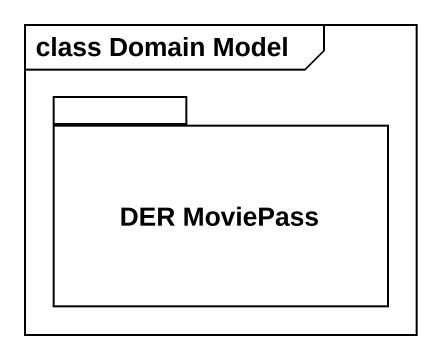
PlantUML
@startuml
mainframe class Domain Model
package "DER MoviePass" as DER_MoviePass {
}
@enduml
